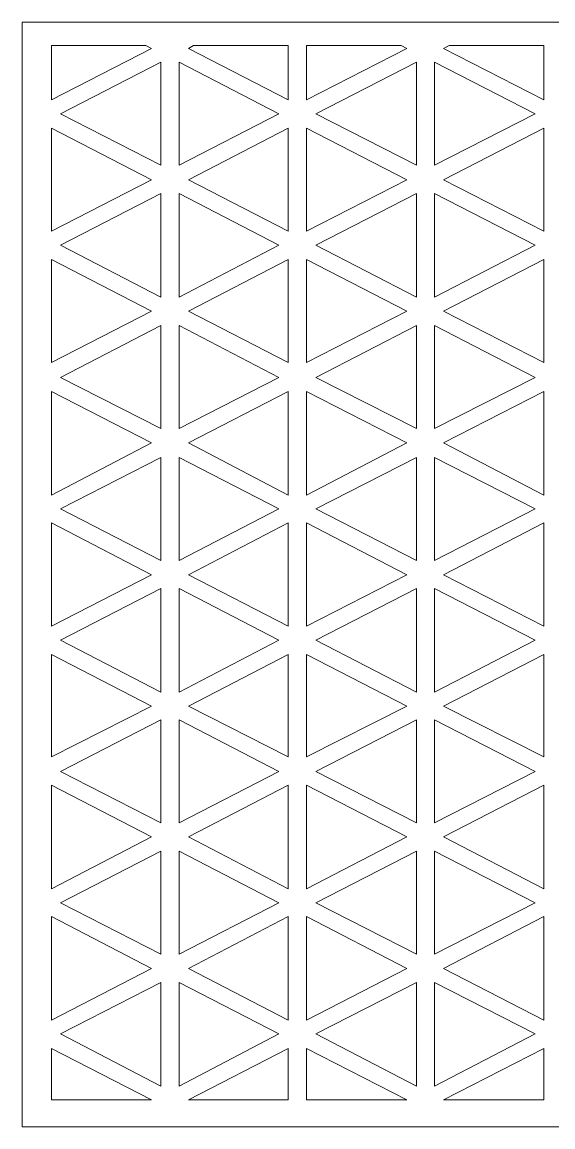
# Model space of a CAD drawing. Header units: centimetres. Extents: x 14 to 43.2, y -1.6 to 11.7.
# Drawn here: x 13.98 to 20.36, y -1.6 to 11.66 of the extents above; entities that cross this region are included whole.
import ezdxf

# ---------------------------------------------------------------- set-up
doc = ezdxf.new("R2010")
doc.units = ezdxf.units.CM
doc.header["$MEASUREMENT"] = 0
doc.layers.add('layer 1', color=7, linetype='Continuous')

msp = doc.modelspace()

# ---------------------------------------------------------------- linework, layer by layer
at = {"layer": 'layer 1', "color": 242, "lineweight": 9}
for points, knots in [([(13.98437, 11.66467), (13.98437, 11.66467), (28.2291, 11.66467), (28.2291, 11.66467), (28.2291, 11.66467), (28.2291, 11.66467), (28.2291, -1.59974), (28.2291, -1.59974), (28.2291, -1.59974), (28.2291, -1.59974), (13.98437, -1.59974), (13.98437, -1.59974), (13.98437, -1.59974), (13.98437, -1.59974), (13.98437, 11.66467), (13.98437, 11.66467)], [0, 0, 0, 0, 0.2, 0.2, 0.2, 0.2, 0.4, 0.4, 0.4, 0.4, 0.6, 0.6, 0.6, 0.6, 1, 1, 1, 1]), ([(15.46992, 11.38566), (15.46992, 11.38566), (15.53779, 11.34795), (15.53779, 11.34795), (15.53779, 11.34795), (15.53779, 11.34795), (14.33879, 10.7296), (14.33879, 10.7296), (14.33879, 10.7296), (14.33879, 10.7296), (14.33879, 11.38566), (14.33879, 11.38566), (14.33879, 11.38566), (14.33879, 11.38566), (15.46992, 11.38566), (15.46992, 11.38566)], [0, 0, 0, 0, 0.2, 0.2, 0.2, 0.2, 0.4, 0.4, 0.4, 0.4, 0.6, 0.6, 0.6, 0.6, 1, 1, 1, 1]), ([(17.1817, 11.38566), (17.1817, 11.38566), (16.04303, 11.38566), (16.04303, 11.38566), (16.04303, 11.38566), (16.04303, 11.38566), (15.9827, 11.34795), (15.9827, 11.34795), (15.9827, 11.34795), (15.9827, 11.34795), (17.1817, 10.7296), (17.1817, 10.7296), (17.1817, 10.7296), (17.1817, 10.7296), (17.1817, 11.38566), (17.1817, 11.38566)], [0, 0, 0, 0, 0.2, 0.2, 0.2, 0.2, 0.4, 0.4, 0.4, 0.4, 0.6, 0.6, 0.6, 0.6, 1, 1, 1, 1]), ([(17.40039, 11.38566), (17.40039, 11.38566), (18.53906, 11.38566), (18.53906, 11.38566), (18.53906, 11.38566), (18.53906, 11.38566), (18.60693, 11.34795), (18.60693, 11.34795), (18.60693, 11.34795), (18.60693, 11.34795), (17.40039, 10.7296), (17.40039, 10.7296), (17.40039, 10.7296), (17.40039, 10.7296), (17.40039, 11.38566), (17.40039, 11.38566)], [0, 0, 0, 0, 0.2, 0.2, 0.2, 0.2, 0.4, 0.4, 0.4, 0.4, 0.6, 0.6, 0.6, 0.6, 1, 1, 1, 1]), ([(20.25084, 11.38566), (20.25084, 11.38566), (19.11217, 11.38566), (19.11217, 11.38566), (19.11217, 11.38566), (19.11217, 11.38566), (19.0443, 11.34795), (19.0443, 11.34795), (19.0443, 11.34795), (19.0443, 11.34795), (20.25084, 10.7296), (20.25084, 10.7296), (20.25084, 10.7296), (20.25084, 10.7296), (20.25084, 11.38566), (20.25084, 11.38566)], [0, 0, 0, 0, 0.2, 0.2, 0.2, 0.2, 0.4, 0.4, 0.4, 0.4, 0.6, 0.6, 0.6, 0.6, 1, 1, 1, 1]), ([(15.65091, 9.94535), (15.65091, 9.94535), (15.65091, 11.18208), (15.65091, 11.18208), (15.65091, 11.18208), (15.65091, 11.18208), (14.44436, 10.5637), (14.44436, 10.5637), (14.44436, 10.5637), (14.44436, 10.5637), (15.65091, 9.94535), (15.65091, 9.94535)], [0, 0, 0, 0, 0.25, 0.25, 0.25, 0.25, 0.5, 0.5, 0.5, 0.5, 1, 1, 1, 1]), ([(15.86959, 9.94535), (15.86959, 9.94535), (15.86959, 11.18208), (15.86959, 11.18208), (15.86959, 11.18208), (15.86959, 11.18208), (17.06859, 10.5637), (17.06859, 10.5637), (17.06859, 10.5637), (17.06859, 10.5637), (15.86959, 9.94535), (15.86959, 9.94535)], [0, 0, 0, 0, 0.25, 0.25, 0.25, 0.25, 0.5, 0.5, 0.5, 0.5, 1, 1, 1, 1]), ([(18.72004, 9.94535), (18.72004, 9.94535), (18.72004, 11.18208), (18.72004, 11.18208), (18.72004, 11.18208), (18.72004, 11.18208), (17.5135, 10.5637), (17.5135, 10.5637), (17.5135, 10.5637), (17.5135, 10.5637), (18.72004, 9.94535), (18.72004, 9.94535)], [0, 0, 0, 0, 0.25, 0.25, 0.25, 0.25, 0.5, 0.5, 0.5, 0.5, 1, 1, 1, 1]), ([(18.93873, 9.94535), (18.93873, 9.94535), (18.93873, 11.18208), (18.93873, 11.18208), (18.93873, 11.18208), (18.93873, 11.18208), (20.14527, 10.5637), (20.14527, 10.5637), (20.14527, 10.5637), (20.14527, 10.5637), (18.93873, 9.94535), (18.93873, 9.94535)], [0, 0, 0, 0, 0.25, 0.25, 0.25, 0.25, 0.5, 0.5, 0.5, 0.5, 1, 1, 1, 1]), ([(15.53779, 9.77191), (15.53779, 9.77191), (14.33879, 9.15356), (14.33879, 9.15356), (14.33879, 9.15356), (14.33879, 9.15356), (14.33879, 10.39026), (14.33879, 10.39026), (14.33879, 10.39026), (14.33879, 10.39026), (15.53779, 9.77191), (15.53779, 9.77191)], [0, 0, 0, 0, 0.25, 0.25, 0.25, 0.25, 0.5, 0.5, 0.5, 0.5, 1, 1, 1, 1]), ([(15.9827, 9.77191), (15.9827, 9.77191), (17.1817, 9.15356), (17.1817, 9.15356), (17.1817, 9.15356), (17.1817, 9.15356), (17.1817, 10.39026), (17.1817, 10.39026), (17.1817, 10.39026), (17.1817, 10.39026), (15.9827, 9.77191), (15.9827, 9.77191)], [0, 0, 0, 0, 0.25, 0.25, 0.25, 0.25, 0.5, 0.5, 0.5, 0.5, 1, 1, 1, 1]), ([(18.60693, 9.77191), (18.60693, 9.77191), (17.40039, 9.15356), (17.40039, 9.15356), (17.40039, 9.15356), (17.40039, 9.15356), (17.40039, 10.39026), (17.40039, 10.39026), (17.40039, 10.39026), (17.40039, 10.39026), (18.60693, 9.77191), (18.60693, 9.77191)], [0, 0, 0, 0, 0.25, 0.25, 0.25, 0.25, 0.5, 0.5, 0.5, 0.5, 1, 1, 1, 1]), ([(19.0443, 9.77191), (19.0443, 9.77191), (20.25084, 9.15356), (20.25084, 9.15356), (20.25084, 9.15356), (20.25084, 9.15356), (20.25084, 10.39026), (20.25084, 10.39026), (20.25084, 10.39026), (20.25084, 10.39026), (19.0443, 9.77191), (19.0443, 9.77191)], [0, 0, 0, 0, 0.25, 0.25, 0.25, 0.25, 0.5, 0.5, 0.5, 0.5, 1, 1, 1, 1]), ([(15.65091, 9.60601), (15.65091, 9.60601), (14.44436, 8.98766), (14.44436, 8.98766), (14.44436, 8.98766), (14.44436, 8.98766), (15.65091, 8.36176), (15.65091, 8.36176), (15.65091, 8.36176), (15.65091, 8.36176), (15.65091, 9.60601), (15.65091, 9.60601)], [0, 0, 0, 0, 0.25, 0.25, 0.25, 0.25, 0.5, 0.5, 0.5, 0.5, 1, 1, 1, 1]), ([(15.86959, 9.60601), (15.86959, 9.60601), (17.06859, 8.98766), (17.06859, 8.98766), (17.06859, 8.98766), (17.06859, 8.98766), (15.86959, 8.36176), (15.86959, 8.36176), (15.86959, 8.36176), (15.86959, 8.36176), (15.86959, 9.60601), (15.86959, 9.60601)], [0, 0, 0, 0, 0.25, 0.25, 0.25, 0.25, 0.5, 0.5, 0.5, 0.5, 1, 1, 1, 1]), ([(18.72004, 9.60601), (18.72004, 9.60601), (17.5135, 8.98766), (17.5135, 8.98766), (17.5135, 8.98766), (17.5135, 8.98766), (18.72004, 8.36176), (18.72004, 8.36176), (18.72004, 8.36176), (18.72004, 8.36176), (18.72004, 9.60601), (18.72004, 9.60601)], [0, 0, 0, 0, 0.25, 0.25, 0.25, 0.25, 0.5, 0.5, 0.5, 0.5, 1, 1, 1, 1]), ([(18.93873, 9.60601), (18.93873, 9.60601), (20.14527, 8.98766), (20.14527, 8.98766), (20.14527, 8.98766), (20.14527, 8.98766), (18.93873, 8.36176), (18.93873, 8.36176), (18.93873, 8.36176), (18.93873, 8.36176), (18.93873, 9.60601), (18.93873, 9.60601)], [0, 0, 0, 0, 0.25, 0.25, 0.25, 0.25, 0.5, 0.5, 0.5, 0.5, 1, 1, 1, 1]), ([(14.33879, 7.57751), (14.33879, 7.57751), (14.33879, 8.81422), (14.33879, 8.81422), (14.33879, 8.81422), (14.33879, 8.81422), (15.53779, 8.19586), (15.53779, 8.19586), (15.53779, 8.19586), (15.53779, 8.19586), (14.33879, 7.57751), (14.33879, 7.57751)], [0, 0, 0, 0, 0.25, 0.25, 0.25, 0.25, 0.5, 0.5, 0.5, 0.5, 1, 1, 1, 1]), ([(17.1817, 7.57751), (17.1817, 7.57751), (17.1817, 8.81422), (17.1817, 8.81422), (17.1817, 8.81422), (17.1817, 8.81422), (15.9827, 8.19586), (15.9827, 8.19586), (15.9827, 8.19586), (15.9827, 8.19586), (17.1817, 7.57751), (17.1817, 7.57751), (17.1817, 7.57751), (17.1817, 7.57751), (17.1817, 7.57751), (17.1817, 7.57751)], [0, 0, 0, 0, 0.2, 0.2, 0.2, 0.2, 0.4, 0.4, 0.4, 0.4, 0.6, 0.6, 0.6, 0.6, 1, 1, 1, 1]), ([(17.40039, 7.57751), (17.40039, 7.57751), (17.40039, 8.81422), (17.40039, 8.81422), (17.40039, 8.81422), (17.40039, 8.81422), (18.60693, 8.19586), (18.60693, 8.19586), (18.60693, 8.19586), (18.60693, 8.19586), (17.40039, 7.57751), (17.40039, 7.57751)], [0, 0, 0, 0, 0.25, 0.25, 0.25, 0.25, 0.5, 0.5, 0.5, 0.5, 1, 1, 1, 1]), ([(20.25084, 7.57751), (20.25084, 7.57751), (20.25084, 8.81422), (20.25084, 8.81422), (20.25084, 8.81422), (20.25084, 8.81422), (19.0443, 8.19586), (19.0443, 8.19586), (19.0443, 8.19586), (19.0443, 8.19586), (20.25084, 7.57751), (20.25084, 7.57751)], [0, 0, 0, 0, 0.25, 0.25, 0.25, 0.25, 0.5, 0.5, 0.5, 0.5, 1, 1, 1, 1]), ([(14.44436, 7.39653), (14.44436, 7.39653), (15.65091, 6.78572), (15.65091, 6.78572), (15.65091, 6.78572), (15.65091, 6.78572), (15.65091, 8.02242), (15.65091, 8.02242), (15.65091, 8.02242), (15.65091, 8.02242), (14.44436, 7.39653), (14.44436, 7.39653)], [0, 0, 0, 0, 0.25, 0.25, 0.25, 0.25, 0.5, 0.5, 0.5, 0.5, 1, 1, 1, 1]), ([(17.06859, 7.39653), (17.06859, 7.39653), (15.86959, 6.78572), (15.86959, 6.78572), (15.86959, 6.78572), (15.86959, 6.78572), (15.86959, 8.02242), (15.86959, 8.02242), (15.86959, 8.02242), (15.86959, 8.02242), (17.06859, 7.39653), (17.06859, 7.39653)], [0, 0, 0, 0, 0.25, 0.25, 0.25, 0.25, 0.5, 0.5, 0.5, 0.5, 1, 1, 1, 1]), ([(17.5135, 7.39653), (17.5135, 7.39653), (18.72004, 6.78572), (18.72004, 6.78572), (18.72004, 6.78572), (18.72004, 6.78572), (18.72004, 8.02242), (18.72004, 8.02242), (18.72004, 8.02242), (18.72004, 8.02242), (17.5135, 7.39653), (17.5135, 7.39653)], [0, 0, 0, 0, 0.25, 0.25, 0.25, 0.25, 0.5, 0.5, 0.5, 0.5, 1, 1, 1, 1]), ([(20.14527, 7.39653), (20.14527, 7.39653), (18.93873, 6.78572), (18.93873, 6.78572), (18.93873, 6.78572), (18.93873, 6.78572), (18.93873, 8.02242), (18.93873, 8.02242), (18.93873, 8.02242), (18.93873, 8.02242), (20.14527, 7.39653), (20.14527, 7.39653)], [0, 0, 0, 0, 0.25, 0.25, 0.25, 0.25, 0.5, 0.5, 0.5, 0.5, 1, 1, 1, 1]), ([(14.33879, 7.23063), (14.33879, 7.23063), (15.53779, 6.61228), (15.53779, 6.61228), (15.53779, 6.61228), (15.53779, 6.61228), (14.33879, 5.98638), (14.33879, 5.98638), (14.33879, 5.98638), (14.33879, 5.98638), (14.33879, 7.23063), (14.33879, 7.23063)], [0, 0, 0, 0, 0.25, 0.25, 0.25, 0.25, 0.5, 0.5, 0.5, 0.5, 1, 1, 1, 1]), ([(17.1817, 7.23063), (17.1817, 7.23063), (15.9827, 6.61228), (15.9827, 6.61228), (15.9827, 6.61228), (15.9827, 6.61228), (17.1817, 5.98638), (17.1817, 5.98638), (17.1817, 5.98638), (17.1817, 5.98638), (17.1817, 7.23063), (17.1817, 7.23063)], [0, 0, 0, 0, 0.25, 0.25, 0.25, 0.25, 0.5, 0.5, 0.5, 0.5, 1, 1, 1, 1]), ([(17.40039, 7.23063), (17.40039, 7.23063), (18.60693, 6.61228), (18.60693, 6.61228), (18.60693, 6.61228), (18.60693, 6.61228), (17.40039, 5.98638), (17.40039, 5.98638), (17.40039, 5.98638), (17.40039, 5.98638), (17.40039, 7.23063), (17.40039, 7.23063)], [0, 0, 0, 0, 0.25, 0.25, 0.25, 0.25, 0.5, 0.5, 0.5, 0.5, 1, 1, 1, 1]), ([(20.25084, 7.23063), (20.25084, 7.23063), (19.0443, 6.61228), (19.0443, 6.61228), (19.0443, 6.61228), (19.0443, 6.61228), (20.25084, 5.98638), (20.25084, 5.98638), (20.25084, 5.98638), (20.25084, 5.98638), (20.25084, 7.23063), (20.25084, 7.23063)], [0, 0, 0, 0, 0.25, 0.25, 0.25, 0.25, 0.5, 0.5, 0.5, 0.5, 1, 1, 1, 1]), ([(15.65091, 5.20213), (15.65091, 5.20213), (15.65091, 6.43884), (15.65091, 6.43884), (15.65091, 6.43884), (15.65091, 6.43884), (14.44436, 5.82049), (14.44436, 5.82049), (14.44436, 5.82049), (14.44436, 5.82049), (15.65091, 5.20213), (15.65091, 5.20213)], [0, 0, 0, 0, 0.25, 0.25, 0.25, 0.25, 0.5, 0.5, 0.5, 0.5, 1, 1, 1, 1]), ([(15.86959, 5.20213), (15.86959, 5.20213), (15.86959, 6.43884), (15.86959, 6.43884), (15.86959, 6.43884), (15.86959, 6.43884), (17.06859, 5.82049), (17.06859, 5.82049), (17.06859, 5.82049), (17.06859, 5.82049), (15.86959, 5.20213), (15.86959, 5.20213)], [0, 0, 0, 0, 0.25, 0.25, 0.25, 0.25, 0.5, 0.5, 0.5, 0.5, 1, 1, 1, 1]), ([(18.72004, 5.20213), (18.72004, 5.20213), (18.72004, 6.43884), (18.72004, 6.43884), (18.72004, 6.43884), (18.72004, 6.43884), (17.5135, 5.82049), (17.5135, 5.82049), (17.5135, 5.82049), (17.5135, 5.82049), (18.72004, 5.20213), (18.72004, 5.20213)], [0, 0, 0, 0, 0.25, 0.25, 0.25, 0.25, 0.5, 0.5, 0.5, 0.5, 1, 1, 1, 1]), ([(18.93873, 5.20213), (18.93873, 5.20213), (18.93873, 6.43884), (18.93873, 6.43884), (18.93873, 6.43884), (18.93873, 6.43884), (20.14527, 5.82049), (20.14527, 5.82049), (20.14527, 5.82049), (20.14527, 5.82049), (18.93873, 5.20213), (18.93873, 5.20213)], [0, 0, 0, 0, 0.25, 0.25, 0.25, 0.25, 0.5, 0.5, 0.5, 0.5, 1, 1, 1, 1]), ([(15.53779, 5.02869), (15.53779, 5.02869), (14.33879, 4.41034), (14.33879, 4.41034), (14.33879, 4.41034), (14.33879, 4.41034), (14.33879, 5.65459), (14.33879, 5.65459), (14.33879, 5.65459), (14.33879, 5.65459), (15.53779, 5.02869), (15.53779, 5.02869)], [0, 0, 0, 0, 0.25, 0.25, 0.25, 0.25, 0.5, 0.5, 0.5, 0.5, 1, 1, 1, 1]), ([(15.9827, 5.02869), (15.9827, 5.02869), (17.1817, 4.41034), (17.1817, 4.41034), (17.1817, 4.41034), (17.1817, 4.41034), (17.1817, 5.65459), (17.1817, 5.65459), (17.1817, 5.65459), (17.1817, 5.65459), (15.9827, 5.02869), (15.9827, 5.02869)], [0, 0, 0, 0, 0.25, 0.25, 0.25, 0.25, 0.5, 0.5, 0.5, 0.5, 1, 1, 1, 1]), ([(18.60693, 5.02869), (18.60693, 5.02869), (17.40039, 4.41034), (17.40039, 4.41034), (17.40039, 4.41034), (17.40039, 4.41034), (17.40039, 5.65459), (17.40039, 5.65459), (17.40039, 5.65459), (17.40039, 5.65459), (18.60693, 5.02869), (18.60693, 5.02869)], [0, 0, 0, 0, 0.25, 0.25, 0.25, 0.25, 0.5, 0.5, 0.5, 0.5, 1, 1, 1, 1]), ([(19.0443, 5.02869), (19.0443, 5.02869), (20.25084, 4.41034), (20.25084, 4.41034), (20.25084, 4.41034), (20.25084, 4.41034), (20.25084, 5.65459), (20.25084, 5.65459), (20.25084, 5.65459), (20.25084, 5.65459), (19.0443, 5.02869), (19.0443, 5.02869)], [0, 0, 0, 0, 0.25, 0.25, 0.25, 0.25, 0.5, 0.5, 0.5, 0.5, 1, 1, 1, 1]), ([(15.65091, 4.86279), (15.65091, 4.86279), (14.44436, 4.24444), (14.44436, 4.24444), (14.44436, 4.24444), (14.44436, 4.24444), (15.65091, 3.61855), (15.65091, 3.61855), (15.65091, 3.61855), (15.65091, 3.61855), (15.65091, 4.86279), (15.65091, 4.86279)], [0, 0, 0, 0, 0.25, 0.25, 0.25, 0.25, 0.5, 0.5, 0.5, 0.5, 1, 1, 1, 1]), ([(15.86959, 4.86279), (15.86959, 4.86279), (17.06859, 4.24444), (17.06859, 4.24444), (17.06859, 4.24444), (17.06859, 4.24444), (15.86959, 3.61855), (15.86959, 3.61855), (15.86959, 3.61855), (15.86959, 3.61855), (15.86959, 4.86279), (15.86959, 4.86279)], [0, 0, 0, 0, 0.25, 0.25, 0.25, 0.25, 0.5, 0.5, 0.5, 0.5, 1, 1, 1, 1]), ([(18.72004, 4.86279), (18.72004, 4.86279), (17.5135, 4.24444), (17.5135, 4.24444), (17.5135, 4.24444), (17.5135, 4.24444), (18.72004, 3.61855), (18.72004, 3.61855), (18.72004, 3.61855), (18.72004, 3.61855), (18.72004, 4.86279), (18.72004, 4.86279)], [0, 0, 0, 0, 0.25, 0.25, 0.25, 0.25, 0.5, 0.5, 0.5, 0.5, 1, 1, 1, 1]), ([(18.93873, 4.86279), (18.93873, 4.86279), (20.14527, 4.24444), (20.14527, 4.24444), (20.14527, 4.24444), (20.14527, 4.24444), (18.93873, 3.61855), (18.93873, 3.61855), (18.93873, 3.61855), (18.93873, 3.61855), (18.93873, 4.86279), (18.93873, 4.86279)], [0, 0, 0, 0, 0.25, 0.25, 0.25, 0.25, 0.5, 0.5, 0.5, 0.5, 1, 1, 1, 1]), ([(14.33879, 2.84184), (14.33879, 2.84184), (14.33879, 4.071), (14.33879, 4.071), (14.33879, 4.071), (14.33879, 4.071), (15.53779, 3.45265), (15.53779, 3.45265), (15.53779, 3.45265), (15.53779, 3.45265), (14.33879, 2.84184), (14.33879, 2.84184)], [0, 0, 0, 0, 0.25, 0.25, 0.25, 0.25, 0.5, 0.5, 0.5, 0.5, 1, 1, 1, 1]), ([(17.1817, 2.84184), (17.1817, 2.84184), (17.1817, 4.071), (17.1817, 4.071), (17.1817, 4.071), (17.1817, 4.071), (15.9827, 3.45265), (15.9827, 3.45265), (15.9827, 3.45265), (15.9827, 3.45265), (17.1817, 2.84184), (17.1817, 2.84184), (17.1817, 2.84184), (17.1817, 2.84184), (17.1817, 2.84184), (17.1817, 2.84184)], [0, 0, 0, 0, 0.2, 0.2, 0.2, 0.2, 0.4, 0.4, 0.4, 0.4, 0.6, 0.6, 0.6, 0.6, 1, 1, 1, 1]), ([(17.40039, 2.84184), (17.40039, 2.84184), (17.40039, 4.071), (17.40039, 4.071), (17.40039, 4.071), (17.40039, 4.071), (18.60693, 3.45265), (18.60693, 3.45265), (18.60693, 3.45265), (18.60693, 3.45265), (17.40039, 2.84184), (17.40039, 2.84184)], [0, 0, 0, 0, 0.25, 0.25, 0.25, 0.25, 0.5, 0.5, 0.5, 0.5, 1, 1, 1, 1]), ([(20.25084, 2.84184), (20.25084, 2.84184), (20.25084, 4.071), (20.25084, 4.071), (20.25084, 4.071), (20.25084, 4.071), (19.0443, 3.45265), (19.0443, 3.45265), (19.0443, 3.45265), (19.0443, 3.45265), (20.25084, 2.84184), (20.25084, 2.84184)], [0, 0, 0, 0, 0.25, 0.25, 0.25, 0.25, 0.5, 0.5, 0.5, 0.5, 1, 1, 1, 1]), ([(14.44436, 2.6684), (14.44436, 2.6684), (15.65091, 2.05004), (15.65091, 2.05004), (15.65091, 2.05004), (15.65091, 2.05004), (15.65091, 3.28675), (15.65091, 3.28675), (15.65091, 3.28675), (15.65091, 3.28675), (14.44436, 2.6684), (14.44436, 2.6684)], [0, 0, 0, 0, 0.25, 0.25, 0.25, 0.25, 0.5, 0.5, 0.5, 0.5, 1, 1, 1, 1]), ([(17.06859, 2.6684), (17.06859, 2.6684), (15.86959, 2.05004), (15.86959, 2.05004), (15.86959, 2.05004), (15.86959, 2.05004), (15.86959, 3.28675), (15.86959, 3.28675), (15.86959, 3.28675), (15.86959, 3.28675), (17.06859, 2.6684), (17.06859, 2.6684)], [0, 0, 0, 0, 0.25, 0.25, 0.25, 0.25, 0.5, 0.5, 0.5, 0.5, 1, 1, 1, 1]), ([(17.5135, 2.6684), (17.5135, 2.6684), (18.72004, 2.05004), (18.72004, 2.05004), (18.72004, 2.05004), (18.72004, 2.05004), (18.72004, 3.28675), (18.72004, 3.28675), (18.72004, 3.28675), (18.72004, 3.28675), (17.5135, 2.6684), (17.5135, 2.6684)], [0, 0, 0, 0, 0.25, 0.25, 0.25, 0.25, 0.5, 0.5, 0.5, 0.5, 1, 1, 1, 1]), ([(20.14527, 2.6684), (20.14527, 2.6684), (18.93873, 2.05004), (18.93873, 2.05004), (18.93873, 2.05004), (18.93873, 2.05004), (18.93873, 3.28675), (18.93873, 3.28675), (18.93873, 3.28675), (18.93873, 3.28675), (20.14527, 2.6684), (20.14527, 2.6684)], [0, 0, 0, 0, 0.25, 0.25, 0.25, 0.25, 0.5, 0.5, 0.5, 0.5, 1, 1, 1, 1]), ([(14.33879, 2.5025), (14.33879, 2.5025), (15.53779, 1.88414), (15.53779, 1.88414), (15.53779, 1.88414), (15.53779, 1.88414), (14.33879, 1.25825), (14.33879, 1.25825), (14.33879, 1.25825), (14.33879, 1.25825), (14.33879, 2.5025), (14.33879, 2.5025)], [0, 0, 0, 0, 0.25, 0.25, 0.25, 0.25, 0.5, 0.5, 0.5, 0.5, 1, 1, 1, 1]), ([(17.1817, 2.5025), (17.1817, 2.5025), (15.9827, 1.88414), (15.9827, 1.88414), (15.9827, 1.88414), (15.9827, 1.88414), (17.1817, 1.25825), (17.1817, 1.25825), (17.1817, 1.25825), (17.1817, 1.25825), (17.1817, 2.5025), (17.1817, 2.5025)], [0, 0, 0, 0, 0.25, 0.25, 0.25, 0.25, 0.5, 0.5, 0.5, 0.5, 1, 1, 1, 1]), ([(17.40039, 2.5025), (17.40039, 2.5025), (18.60693, 1.88414), (18.60693, 1.88414), (18.60693, 1.88414), (18.60693, 1.88414), (17.40039, 1.25825), (17.40039, 1.25825), (17.40039, 1.25825), (17.40039, 1.25825), (17.40039, 2.5025), (17.40039, 2.5025)], [0, 0, 0, 0, 0.25, 0.25, 0.25, 0.25, 0.5, 0.5, 0.5, 0.5, 1, 1, 1, 1]), ([(20.25084, 2.5025), (20.25084, 2.5025), (19.0443, 1.88414), (19.0443, 1.88414), (19.0443, 1.88414), (19.0443, 1.88414), (20.25084, 1.25825), (20.25084, 1.25825), (20.25084, 1.25825), (20.25084, 1.25825), (20.25084, 2.5025), (20.25084, 2.5025)], [0, 0, 0, 0, 0.25, 0.25, 0.25, 0.25, 0.5, 0.5, 0.5, 0.5, 1, 1, 1, 1]), ([(15.65091, 0.474), (15.65091, 0.474), (15.65091, 1.7107), (15.65091, 1.7107), (15.65091, 1.7107), (15.65091, 1.7107), (14.44436, 1.09235), (14.44436, 1.09235), (14.44436, 1.09235), (14.44436, 1.09235), (15.65091, 0.474), (15.65091, 0.474)], [0, 0, 0, 0, 0.25, 0.25, 0.25, 0.25, 0.5, 0.5, 0.5, 0.5, 1, 1, 1, 1]), ([(15.86959, 0.474), (15.86959, 0.474), (15.86959, 1.7107), (15.86959, 1.7107), (15.86959, 1.7107), (15.86959, 1.7107), (17.06859, 1.09235), (17.06859, 1.09235), (17.06859, 1.09235), (17.06859, 1.09235), (15.86959, 0.474), (15.86959, 0.474)], [0, 0, 0, 0, 0.25, 0.25, 0.25, 0.25, 0.5, 0.5, 0.5, 0.5, 1, 1, 1, 1]), ([(18.72004, 0.474), (18.72004, 0.474), (18.72004, 1.7107), (18.72004, 1.7107), (18.72004, 1.7107), (18.72004, 1.7107), (17.5135, 1.09235), (17.5135, 1.09235), (17.5135, 1.09235), (17.5135, 1.09235), (18.72004, 0.474), (18.72004, 0.474)], [0, 0, 0, 0, 0.25, 0.25, 0.25, 0.25, 0.5, 0.5, 0.5, 0.5, 1, 1, 1, 1]), ([(18.93873, 0.474), (18.93873, 0.474), (18.93873, 1.7107), (18.93873, 1.7107), (18.93873, 1.7107), (18.93873, 1.7107), (20.14527, 1.09235), (20.14527, 1.09235), (20.14527, 1.09235), (20.14527, 1.09235), (18.93873, 0.474), (18.93873, 0.474)], [0, 0, 0, 0, 0.25, 0.25, 0.25, 0.25, 0.5, 0.5, 0.5, 0.5, 1, 1, 1, 1]), ([(15.53779, 0.30056), (15.53779, 0.30056), (14.33879, -0.31779), (14.33879, -0.31779), (14.33879, -0.31779), (14.33879, -0.31779), (14.33879, 0.92645), (14.33879, 0.92645), (14.33879, 0.92645), (14.33879, 0.92645), (15.53779, 0.30056), (15.53779, 0.30056)], [0, 0, 0, 0, 0.25, 0.25, 0.25, 0.25, 0.5, 0.5, 0.5, 0.5, 1, 1, 1, 1]), ([(15.9827, 0.30056), (15.9827, 0.30056), (17.1817, -0.31779), (17.1817, -0.31779), (17.1817, -0.31779), (17.1817, -0.31779), (17.1817, 0.92645), (17.1817, 0.92645), (17.1817, 0.92645), (17.1817, 0.92645), (15.9827, 0.30056), (15.9827, 0.30056)], [0, 0, 0, 0, 0.25, 0.25, 0.25, 0.25, 0.5, 0.5, 0.5, 0.5, 1, 1, 1, 1]), ([(18.60693, 0.30056), (18.60693, 0.30056), (17.40039, -0.31779), (17.40039, -0.31779), (17.40039, -0.31779), (17.40039, -0.31779), (17.40039, 0.92645), (17.40039, 0.92645), (17.40039, 0.92645), (17.40039, 0.92645), (18.60693, 0.30056), (18.60693, 0.30056)], [0, 0, 0, 0, 0.25, 0.25, 0.25, 0.25, 0.5, 0.5, 0.5, 0.5, 1, 1, 1, 1]), ([(19.0443, 0.30056), (19.0443, 0.30056), (20.25084, -0.31779), (20.25084, -0.31779), (20.25084, -0.31779), (20.25084, -0.31779), (20.25084, 0.92645), (20.25084, 0.92645), (20.25084, 0.92645), (20.25084, 0.92645), (19.0443, 0.30056), (19.0443, 0.30056)], [0, 0, 0, 0, 0.25, 0.25, 0.25, 0.25, 0.5, 0.5, 0.5, 0.5, 1, 1, 1, 1]), ([(15.65091, 0.13466), (15.65091, 0.13466), (14.44436, -0.48369), (14.44436, -0.48369), (14.44436, -0.48369), (14.44436, -0.48369), (15.65091, -1.10959), (15.65091, -1.10959), (15.65091, -1.10959), (15.65091, -1.10959), (15.65091, 0.13466), (15.65091, 0.13466)], [0, 0, 0, 0, 0.25, 0.25, 0.25, 0.25, 0.5, 0.5, 0.5, 0.5, 1, 1, 1, 1]), ([(15.86959, 0.13466), (15.86959, 0.13466), (17.06859, -0.48369), (17.06859, -0.48369), (17.06859, -0.48369), (17.06859, -0.48369), (15.86959, -1.10959), (15.86959, -1.10959), (15.86959, -1.10959), (15.86959, -1.10959), (15.86959, 0.13466), (15.86959, 0.13466)], [0, 0, 0, 0, 0.25, 0.25, 0.25, 0.25, 0.5, 0.5, 0.5, 0.5, 1, 1, 1, 1]), ([(18.72004, 0.13466), (18.72004, 0.13466), (17.5135, -0.48369), (17.5135, -0.48369), (17.5135, -0.48369), (17.5135, -0.48369), (18.72004, -1.10959), (18.72004, -1.10959), (18.72004, -1.10959), (18.72004, -1.10959), (18.72004, 0.13466), (18.72004, 0.13466)], [0, 0, 0, 0, 0.25, 0.25, 0.25, 0.25, 0.5, 0.5, 0.5, 0.5, 1, 1, 1, 1]), ([(18.93873, 0.13466), (18.93873, 0.13466), (20.14527, -0.48369), (20.14527, -0.48369), (20.14527, -0.48369), (20.14527, -0.48369), (18.93873, -1.10959), (18.93873, -1.10959), (18.93873, -1.10959), (18.93873, -1.10959), (18.93873, 0.13466), (18.93873, 0.13466)], [0, 0, 0, 0, 0.25, 0.25, 0.25, 0.25, 0.5, 0.5, 0.5, 0.5, 1, 1, 1, 1]), ([(15.53779, -1.27549), (15.53779, -1.27549), (14.33879, -1.27549), (14.33879, -1.27549), (14.33879, -1.27549), (14.33879, -1.27549), (14.33879, -0.65713), (14.33879, -0.65713), (14.33879, -0.65713), (14.33879, -0.65713), (15.53779, -1.27549), (15.53779, -1.27549)], [0, 0, 0, 0, 0.25, 0.25, 0.25, 0.25, 0.5, 0.5, 0.5, 0.5, 1, 1, 1, 1]), ([(15.9827, -1.27549), (15.9827, -1.27549), (17.1817, -1.27549), (17.1817, -1.27549), (17.1817, -1.27549), (17.1817, -1.27549), (17.1817, -0.65713), (17.1817, -0.65713), (17.1817, -0.65713), (17.1817, -0.65713), (15.9827, -1.27549), (15.9827, -1.27549)], [0, 0, 0, 0, 0.25, 0.25, 0.25, 0.25, 0.5, 0.5, 0.5, 0.5, 1, 1, 1, 1]), ([(18.60693, -1.27549), (18.60693, -1.27549), (17.40039, -1.27549), (17.40039, -1.27549), (17.40039, -1.27549), (17.40039, -1.27549), (17.40039, -0.65713), (17.40039, -0.65713), (17.40039, -0.65713), (17.40039, -0.65713), (18.60693, -1.27549), (18.60693, -1.27549)], [0, 0, 0, 0, 0.25, 0.25, 0.25, 0.25, 0.5, 0.5, 0.5, 0.5, 1, 1, 1, 1]), ([(19.0443, -1.27549), (19.0443, -1.27549), (20.25084, -1.27549), (20.25084, -1.27549), (20.25084, -1.27549), (20.25084, -1.27549), (20.25084, -0.65713), (20.25084, -0.65713), (20.25084, -0.65713), (20.25084, -0.65713), (19.0443, -1.27549), (19.0443, -1.27549)], [0, 0, 0, 0, 0.25, 0.25, 0.25, 0.25, 0.5, 0.5, 0.5, 0.5, 1, 1, 1, 1])]:
    msp.add_open_spline(points, degree=3, knots=knots, dxfattribs=at)

doc.saveas('drawing.dxf')
